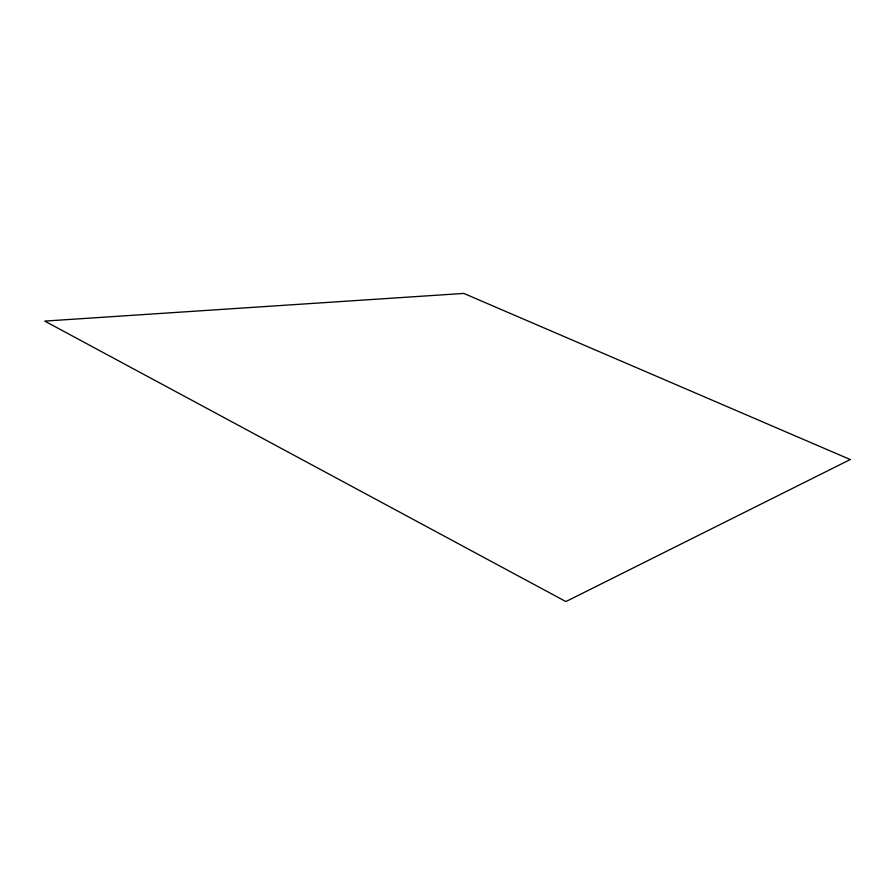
<?xml version="1.0" encoding="UTF-8"?>
<svg xmlns="http://www.w3.org/2000/svg" width="895" height="895" viewBox="0 0 895 895"><rect width="100%" height="100%" fill="white"/><g stroke="black" fill="none" stroke-linecap="round" stroke-linejoin="round"><path stroke-width="1.34" d="M850.25 459.538L565.886 601.574L44.75 321.092L463.8 293.426L850.25 459.538"/></g></svg>
